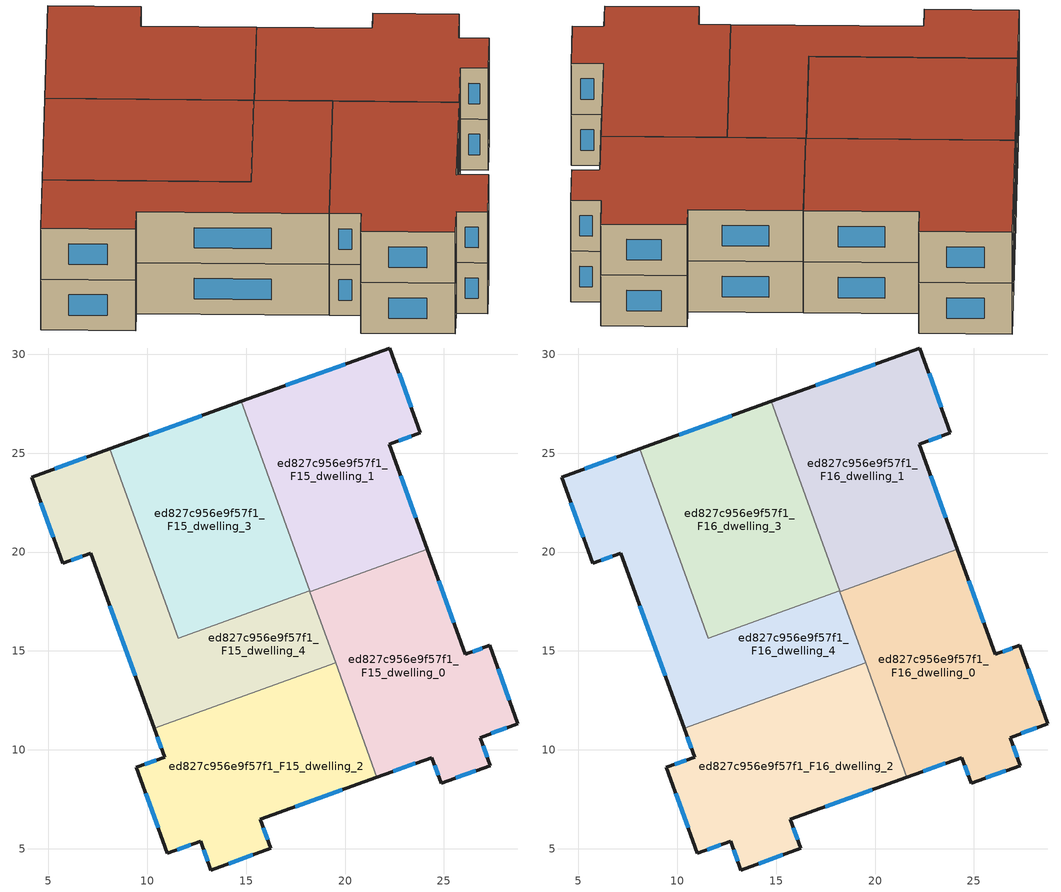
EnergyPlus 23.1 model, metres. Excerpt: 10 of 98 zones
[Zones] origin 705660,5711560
ed827c956e9f57f1_F15_dwelling_0
 floor to ed827c956e9f57f1_F14_dwelling_0 (EU_floor_Construction): 24.16,20.14 26.08,14.83 27.31,15.27 28.74,11.31 26.83,10.62 27.34,9.21 24.86,8.32 24.39,9.61 21.61,8.61 18.22,18 z45
 wall outside (EU_wall_Construction): 21.61,8.61 24.39,9.61 24.86,8.32 27.34,9.21 26.83,10.62 28.74,11.31 27.31,15.27 26.08,14.83 24.16,20.14 z45:48
 wall to ed827c956e9f57f1_F15_dwelling_1 (EU_wall_Construction): 24.16,20.14 18.22,18 z45:48
 wall to ed827c956e9f57f1_F15_dwelling_2 (EU_wall_Construction): 19.52,14.4 21.61,8.61 z45:48
 wall to ed827c956e9f57f1_F15_dwelling_4 (EU_wall_Construction): 18.23,18 19.52,14.4 z45:48
 window (EU_Window_Construction): 25.5,16.42 24.73,18.55 / 26.94,15.14 26.45,14.97 / 28.31,12.5 27.73,14.09 / 27.4,10.83 28.17,11.11 / 27.18,9.63 26.98,10.2 / 25.6,8.58 26.59,8.94 / 24.53,9.22 24.72,8.7 / 22.44,8.91 23.56,9.31 z45.9:47.1
ed827c956e9f57f1_F15_dwelling_1
 floor to ed827c956e9f57f1_F14_dwelling_1 (EU_floor_Construction): 22.26,30.32 23.81,26.02 22.24,25.45 24.16,20.14 18.22,18 14.76,27.61 z45
 wall outside (EU_wall_Construction): 24.16,20.14 22.24,25.45 23.81,26.02 22.26,30.32 14.76,27.61 z45:48
 wall to ed827c956e9f57f1_F15_dwelling_3 (EU_wall_Construction): 14.76,27.61 18.21,18.03 z45:48
 wall to ed827c956e9f57f1_F15_dwelling_4 (EU_wall_Construction): 18.21,18.03 18.22,18 z45:48
 window (EU_Window_Construction): 23.35,27.31 22.73,29.03 / 22.71,25.62 23.34,25.85 / 23.58,21.73 22.81,23.86 / 20.02,29.51 17,28.42 z45.9:47.1
ed827c956e9f57f1_F15_dwelling_2
 floor to ed827c956e9f57f1_F14_dwelling_2 (EU_floor_Construction): 19.52,14.4 21.61,8.61 15.71,6.5 16.25,5.01 13.22,3.92 12.69,5.37 11.02,4.77 9.45,9.12 10.87,9.63 10.34,11.09 z45
 wall outside (EU_wall_Construction): 10.34,11.09 10.87,9.63 9.45,9.12 11.02,4.77 12.69,5.37 13.22,3.92 16.25,5.01 15.71,6.5 21.61,8.61 z45:48
 wall to ed827c956e9f57f1_F15_dwelling_4 (EU_wall_Construction): 19.52,14.4 10.34,11.09 z45:48
 window (EU_Window_Construction): 10.45,9.48 9.88,9.27 / 10.5,10.65 10.72,10.07 / 17.48,7.13 19.85,7.98 / 16.09,5.46 15.87,6.05 / 14.13,4.25 15.34,4.69 / 12.85,4.94 13.06,4.36 / 11.52,4.95 12.19,5.19 / 9.92,7.81 10.55,6.07 z45.9:47.1
ed827c956e9f57f1_F15_dwelling_3
 floor to ed827c956e9f57f1_F14_dwelling_3 (EU_floor_Construction): 14.76,27.61 18.21,18.03 11.56,15.63 8.1,25.21 z45
 wall outside (EU_wall_Construction): 14.76,27.61 8.1,25.21 z45:48
 wall to ed827c956e9f57f1_F15_dwelling_4 (EU_wall_Construction): 8.1,25.21 11.56,15.63 18.21,18.03 z45:48
 window (EU_Window_Construction): 12.76,26.89 10.09,25.93 z45.9:47.1
ed827c956e9f57f1_F15_dwelling_4
 floor to ed827c956e9f57f1_F14_dwelling_4 (EU_floor_Construction): 18.21,18.03 19.52,14.4 10.34,11.09 7.14,19.94 5.72,19.43 4.15,23.79 8.1,25.21 11.56,15.63 z45
 wall outside (EU_wall_Construction): 8.1,25.21 4.15,23.79 5.72,19.43 7.14,19.94 10.34,11.09 z45:48
 window (EU_Window_Construction): 4.62,22.49 5.25,20.74 / 6.92,24.79 5.33,24.22 / 8.1,17.29 9.39,13.74 / 6.15,19.58 6.72,19.79 z45.9:47.1
ed827c956e9f57f1_F16_dwelling_0
 floor to ed827c956e9f57f1_F15_dwelling_0 (EU_floor_Construction): 24.16,20.14 26.08,14.83 27.31,15.27 28.74,11.31 26.83,10.62 27.34,9.21 24.86,8.32 24.39,9.61 21.61,8.61 18.22,18 z48
 wall outside (EU_wall_Construction): 21.61,8.61 24.39,9.61 24.86,8.32 27.34,9.21 26.83,10.62 28.74,11.31 27.31,15.27 26.08,14.83 24.16,20.14 z48:51
 wall to ed827c956e9f57f1_F16_dwelling_1 (EU_wall_Construction): 24.16,20.14 18.22,18 z48:51
 wall to ed827c956e9f57f1_F16_dwelling_2 (EU_wall_Construction): 19.52,14.4 21.61,8.61 z48:51
 wall to ed827c956e9f57f1_F16_dwelling_4 (EU_wall_Construction): 18.23,18 19.52,14.4 z48:51
 window (EU_Window_Construction): 25.5,16.42 24.73,18.55 / 26.94,15.14 26.45,14.97 / 28.31,12.5 27.73,14.09 / 27.4,10.83 28.17,11.11 / 27.18,9.63 26.98,10.2 / 25.6,8.58 26.59,8.94 / 24.53,9.22 24.72,8.7 / 22.44,8.91 23.56,9.31 z48.9:50.1
 roof outside (EU_roof_Construction): 27.34,9.21 26.83,10.62 28.74,11.31 27.31,15.27 26.08,14.83 24.16,20.14 18.22,18 21.61,8.61 24.39,9.61 24.86,8.32 z51
ed827c956e9f57f1_F16_dwelling_1
 floor to ed827c956e9f57f1_F15_dwelling_1 (EU_floor_Construction): 22.26,30.32 23.81,26.02 22.24,25.45 24.16,20.14 18.22,18 14.76,27.61 z48
 wall outside (EU_wall_Construction): 24.16,20.14 22.24,25.45 23.81,26.02 22.26,30.32 14.76,27.61 z48:51
 wall to ed827c956e9f57f1_F16_dwelling_3 (EU_wall_Construction): 14.76,27.61 18.21,18.03 z48:51
 wall to ed827c956e9f57f1_F16_dwelling_4 (EU_wall_Construction): 18.21,18.03 18.22,18 z48:51
 window (EU_Window_Construction): 23.35,27.31 22.73,29.03 / 22.71,25.62 23.34,25.85 / 23.58,21.73 22.81,23.86 / 20.02,29.51 17,28.42 z48.9:50.1
 roof outside (EU_roof_Construction): 24.16,20.14 22.24,25.45 23.81,26.02 22.26,30.32 14.76,27.61 18.22,18 z51
ed827c956e9f57f1_F16_dwelling_2
 floor to ed827c956e9f57f1_F15_dwelling_2 (EU_floor_Construction): 19.52,14.4 21.61,8.61 15.71,6.5 16.25,5.01 13.22,3.92 12.69,5.37 11.02,4.77 9.45,9.12 10.87,9.63 10.34,11.09 z48
 wall outside (EU_wall_Construction): 10.34,11.09 10.87,9.63 9.45,9.12 11.02,4.77 12.69,5.37 13.22,3.92 16.25,5.01 15.71,6.5 21.61,8.61 z48:51
 wall to ed827c956e9f57f1_F16_dwelling_4 (EU_wall_Construction): 19.52,14.4 10.34,11.09 z48:51
 window (EU_Window_Construction): 10.45,9.48 9.88,9.27 / 10.5,10.65 10.72,10.07 / 17.48,7.13 19.85,7.98 / 16.09,5.46 15.87,6.05 / 14.13,4.25 15.34,4.69 / 12.85,4.94 13.06,4.36 / 11.52,4.95 12.19,5.19 / 9.92,7.81 10.55,6.07 z48.9:50.1
 roof outside (EU_roof_Construction): 21.61,8.61 19.52,14.4 10.34,11.09 10.87,9.63 9.45,9.12 11.02,4.77 12.69,5.37 13.22,3.92 16.25,5.01 15.71,6.5 z51
ed827c956e9f57f1_F16_dwelling_3
 floor to ed827c956e9f57f1_F15_dwelling_3 (EU_floor_Construction): 14.76,27.61 18.21,18.03 11.56,15.63 8.1,25.21 z48
 wall outside (EU_wall_Construction): 14.76,27.61 8.1,25.21 z48:51
 wall to ed827c956e9f57f1_F16_dwelling_4 (EU_wall_Construction): 8.1,25.21 11.56,15.63 18.21,18.03 z48:51
 window (EU_Window_Construction): 12.76,26.89 10.09,25.93 z48.9:50.1
 roof outside (EU_roof_Construction): 18.21,18.03 14.76,27.61 8.1,25.21 11.56,15.63 z51
ed827c956e9f57f1_F16_dwelling_4
 floor to ed827c956e9f57f1_F15_dwelling_4 (EU_floor_Construction): 18.21,18.03 19.52,14.4 10.34,11.09 7.14,19.94 5.72,19.43 4.15,23.79 8.1,25.21 11.56,15.63 z48
 wall outside (EU_wall_Construction): 8.1,25.21 4.15,23.79 5.72,19.43 7.14,19.94 10.34,11.09 z48:51
 window (EU_Window_Construction): 4.62,22.49 5.25,20.74 / 6.92,24.79 5.33,24.22 / 8.1,17.29 9.39,13.74 / 6.15,19.58 6.72,19.79 z48.9:50.1
 roof outside (EU_roof_Construction): 19.52,14.4 18.21,18.03 11.56,15.63 8.1,25.21 4.15,23.79 5.72,19.43 7.14,19.94 10.34,11.09 z51
[Building]
EU S2 Campaign: North Axis=0; Terrain=City; Solar Distribution=FullExterior
[Site:Location]
London: Latitude=51.5; Longitude=-0.5; Time Zone=0; Elevation=25
[SizingPeriod:WeatherFileDays]
AnnualSizingPeriod: Begin Month=1; Begin Day of Month=1; End Month=12; End Day of Month=31; Day of Week for Start Day=Monday; Use Weather File Daylight Saving Period=No; Use Weather File Rain and Snow Indicators=No
[MATERIAL]
EU_InternalMass_Material: Roughness=MediumRough; Thickness=0.1; Conductivity=1; Density=1800; Specific Heat=900; Thermal Absorptance=0.9; Solar Absorptance=0.7; Visible Absorptance=0.7
[MATERIAL:NOMASS] Roughness=MediumRough; Thermal Absorptance=0.9; Solar Absorptance=0.7; Visible Absorptance=0.7
Name | Thermal Resistance
EU_wall_NoMass | 1.04674
EU_roof_NoMass | 4.32442
EU_floor_NoMass | 2.04616
[WINDOWMATERIAL:SIMPLEGLAZINGSYSTEM]
EU_Window_SimpleGlazing: UFactor=4.25843; Solar Heat Gain Coefficient=0.85; Visible Transmittance=0.85
[CONSTRUCTION]
EU_wall_Construction: EU_wall_NoMass
EU_roof_Construction: EU_roof_NoMass
EU_floor_Construction: EU_floor_NoMass
EU_Window_Construction: EU_Window_SimpleGlazing
EU_InternalMass_Construction: EU_InternalMass_Material
[ZONE] Type=1; Multiplier=1; Ceiling Height=autocalculate; Floor Area=autocalculate; Part of Total Floor Area=Yes
Name | Volume
ed827c956e9f57f1_F15_dwelling_0; ed827c956e9f57f1_F16_dwelling_0 | 216.162
ed827c956e9f57f1_F15_dwelling_1; ed827c956e9f57f1_F16_dwelling_1 | 216.158
ed827c956e9f57f1_F15_dwelling_2; ed827c956e9f57f1_F16_dwelling_2 | 216.173
ed827c956e9f57f1_F15_dwelling_3; ed827c956e9f57f1_F16_dwelling_3 | 216.19
ed827c956e9f57f1_F15_dwelling_4; ed827c956e9f57f1_F16_dwelling_4 | 216.16
[INTERNALMASS] Construction=EU_InternalMass_Construction
Name | Zone or ZoneList | Surface Area
ed827c956e9f57f1_F15_dwelling_0_EU_InternalMass | ed827c956e9f57f1_F15_dwelling_0 | 72.0536
ed827c956e9f57f1_F15_dwelling_1_EU_InternalMass | ed827c956e9f57f1_F15_dwelling_1 | 72.0511
ed827c956e9f57f1_F15_dwelling_2_EU_InternalMass | ed827c956e9f57f1_F15_dwelling_2 | 72.059
ed827c956e9f57f1_F15_dwelling_3_EU_InternalMass | ed827c956e9f57f1_F15_dwelling_3 | 72.0613
ed827c956e9f57f1_F15_dwelling_4_EU_InternalMass | ed827c956e9f57f1_F15_dwelling_4 | 72.0535
ed827c956e9f57f1_F16_dwelling_0_EU_InternalMass | ed827c956e9f57f1_F16_dwelling_0 | 72.0536
ed827c956e9f57f1_F16_dwelling_1_EU_InternalMass | ed827c956e9f57f1_F16_dwelling_1 | 72.0511
ed827c956e9f57f1_F16_dwelling_2_EU_InternalMass | ed827c956e9f57f1_F16_dwelling_2 | 72.059
ed827c956e9f57f1_F16_dwelling_3_EU_InternalMass | ed827c956e9f57f1_F16_dwelling_3 | 72.0613
ed827c956e9f57f1_F16_dwelling_4_EU_InternalMass | ed827c956e9f57f1_F16_dwelling_4 | 72.0535
[OTHEREQUIPMENT] Fuel Type=Electricity; Design Level Calculation Method=Watts/Area; Power per Zone Floor Area=1; Fraction Latent=0; Fraction Radiant=0; Fraction Lost=0; Carbon Dioxide Generation Rate=0; EndUse Subcategory=EU_Step8_InternalGains
Name | Zone or ZoneList or Space or SpaceList | Schedule
EU_Step8_InternalGain_ed827c956e9f57f1_F15_dwelling_0_f000 | ed827c956e9f57f1_F15_dwelling_0 | EU_Step8_GainSchedule_ed827c956e9f57f1_F15_dwelling_0_f000
EU_Step8_InternalGain_ed827c956e9f57f1_F15_dwelling_1_f000 | ed827c956e9f57f1_F15_dwelling_1 | EU_Step8_GainSchedule_ed827c956e9f57f1_F15_dwelling_1_f000
EU_Step8_InternalGain_ed827c956e9f57f1_F15_dwelling_2_f000 | ed827c956e9f57f1_F15_dwelling_2 | EU_Step8_GainSchedule_ed827c956e9f57f1_F15_dwelling_2_f000
EU_Step8_InternalGain_ed827c956e9f57f1_F15_dwelling_3_f000 | ed827c956e9f57f1_F15_dwelling_3 | EU_Step8_GainSchedule_ed827c956e9f57f1_F15_dwelling_3_f000
EU_Step8_InternalGain_ed827c956e9f57f1_F15_dwelling_4_f000 | ed827c956e9f57f1_F15_dwelling_4 | EU_Step8_GainSchedule_ed827c956e9f57f1_F15_dwelling_4_f000
EU_Step8_InternalGain_ed827c956e9f57f1_F16_dwelling_0_f000 | ed827c956e9f57f1_F16_dwelling_0 | EU_Step8_GainSchedule_ed827c956e9f57f1_F16_dwelling_0_f000
EU_Step8_InternalGain_ed827c956e9f57f1_F16_dwelling_1_f000 | ed827c956e9f57f1_F16_dwelling_1 | EU_Step8_GainSchedule_ed827c956e9f57f1_F16_dwelling_1_f000
EU_Step8_InternalGain_ed827c956e9f57f1_F16_dwelling_2_f000 | ed827c956e9f57f1_F16_dwelling_2 | EU_Step8_GainSchedule_ed827c956e9f57f1_F16_dwelling_2_f000
EU_Step8_InternalGain_ed827c956e9f57f1_F16_dwelling_3_f000 | ed827c956e9f57f1_F16_dwelling_3 | EU_Step8_GainSchedule_ed827c956e9f57f1_F16_dwelling_3_f000
EU_Step8_InternalGain_ed827c956e9f57f1_F16_dwelling_4_f000 | ed827c956e9f57f1_F16_dwelling_4 | EU_Step8_GainSchedule_ed827c956e9f57f1_F16_dwelling_4_f000
[ZONEVENTILATION:DESIGNFLOWRATE] Schedule=EU_AlwaysOn; Design Flow Rate Calculation Method=AirChanges/Hour; Air Changes per Hour=0.488719; Ventilation Type=Natural; Fan Pressure Rise=0; Fan Total Efficiency=1; Constant Term Coefficient=1; Temperature Term Coefficient=0; Velocity Term Coefficient=0; Velocity Squared Term Coefficient=0; Minimum Indoor Temperature=-100; Maximum Indoor Temperature=100; Delta Temperature=-100; Minimum Outdoor Temperature=-100; Maximum Outdoor Temperature=100; Maximum Wind Speed=40
Name | Zone or ZoneList or Space or SpaceList
EU_ConstantAir_ed827c956e9f57f1_F15_dwelling_0 | ed827c956e9f57f1_F15_dwelling_0
EU_ConstantAir_ed827c956e9f57f1_F15_dwelling_1 | ed827c956e9f57f1_F15_dwelling_1
EU_ConstantAir_ed827c956e9f57f1_F15_dwelling_2 | ed827c956e9f57f1_F15_dwelling_2
EU_ConstantAir_ed827c956e9f57f1_F15_dwelling_3 | ed827c956e9f57f1_F15_dwelling_3
EU_ConstantAir_ed827c956e9f57f1_F15_dwelling_4 | ed827c956e9f57f1_F15_dwelling_4
EU_ConstantAir_ed827c956e9f57f1_F16_dwelling_0 | ed827c956e9f57f1_F16_dwelling_0
EU_ConstantAir_ed827c956e9f57f1_F16_dwelling_1 | ed827c956e9f57f1_F16_dwelling_1
EU_ConstantAir_ed827c956e9f57f1_F16_dwelling_2 | ed827c956e9f57f1_F16_dwelling_2
EU_ConstantAir_ed827c956e9f57f1_F16_dwelling_3 | ed827c956e9f57f1_F16_dwelling_3
EU_ConstantAir_ed827c956e9f57f1_F16_dwelling_4 | ed827c956e9f57f1_F16_dwelling_4
[HVACTEMPLATE:THERMOSTAT] Constant Heating Setpoint=20; Constant Cooling Setpoint=50
EU_HeatOnly_ed827c956e9f57f1_F2_dwelling_5; EU_HeatOnly_ed827c956e9f57f1_F3_dwelling_0; EU_HeatOnly_ed827c956e9f57f1_F3_dwelling_1; EU_HeatOnly_ed827c956e9f57f1_F3_dwelling_2; EU_HeatOnly_ed827c956e9f57f1_F3_dwelling_3; EU_HeatOnly_ed827c956e9f57f1_F3_dwelling_4; EU_HeatOnly_ed827c956e9f57f1_F3_dwelling_5; EU_HeatOnly_ed827c956e9f57f1_F4_dwelling_0; EU_HeatOnly_ed827c956e9f57f1_F4_dwelling_1; EU_HeatOnly_ed827c956e9f57f1_F4_dwelling_2; EU_HeatOnly_ed827c956e9f57f1_F4_dwelling_3; EU_HeatOnly_ed827c956e9f57f1_F4_dwelling_4; EU_HeatOnly_ed827c956e9f57f1_F4_dwelling_5; EU_HeatOnly_ed827c956e9f57f1_F5_dwelling_0; EU_HeatOnly_ed827c956e9f57f1_F5_dwelling_1; EU_HeatOnly_ed827c956e9f57f1_F5_dwelling_2; EU_HeatOnly_ed827c956e9f57f1_F5_dwelling_3; EU_HeatOnly_ed827c956e9f57f1_F5_dwelling_4; EU_HeatOnly_ed827c956e9f57f1_F5_dwelling_5; EU_HeatOnly_ed827c956e9f57f1_F6_dwelling_0; EU_HeatOnly_ed827c956e9f57f1_F6_dwelling_1; EU_HeatOnly_ed827c956e9f57f1_F6_dwelling_2; EU_HeatOnly_ed827c956e9f57f1_F6_dwelling_3; EU_HeatOnly_ed827c956e9f57f1_F6_dwelling_4; EU_HeatOnly_ed827c956e9f57f1_F6_dwelling_5; EU_HeatOnly_ed827c956e9f57f1_F7_dwelling_0; EU_HeatOnly_ed827c956e9f57f1_F7_dwelling_1; EU_HeatOnly_ed827c956e9f57f1_F7_dwelling_2; EU_HeatOnly_ed827c956e9f57f1_F7_dwelling_3; EU_HeatOnly_ed827c956e9f57f1_F7_dwelling_4; EU_HeatOnly_ed827c956e9f57f1_F7_dwelling_5; EU_HeatOnly_ed827c956e9f57f1_F8_dwelling_0; EU_HeatOnly_ed827c956e9f57f1_F8_dwelling_1; EU_HeatOnly_ed827c956e9f57f1_F8_dwelling_2; EU_HeatOnly_ed827c956e9f57f1_F8_dwelling_3; EU_HeatOnly_ed827c956e9f57f1_F8_dwelling_4; EU_HeatOnly_ed827c956e9f57f1_F8_dwelling_5; EU_HeatOnly_ed827c956e9f57f1_F9_dwelling_0; EU_HeatOnly_ed827c956e9f57f1_F9_dwelling_1; EU_HeatOnly_ed827c956e9f57f1_F9_dwelling_2; EU_HeatOnly_ed827c956e9f57f1_F9_dwelling_3; EU_HeatOnly_ed827c956e9f57f1_F9_dwelling_4; EU_HeatOnly_ed827c956e9f57f1_F9_dwelling_5; EU_HeatOnly_ed827c956e9f57f1_F10_dwelling_0; EU_HeatOnly_ed827c956e9f57f1_F10_dwelling_1; EU_HeatOnly_ed827c956e9f57f1_F10_dwelling_2; EU_HeatOnly_ed827c956e9f57f1_F10_dwelling_3; EU_HeatOnly_ed827c956e9f57f1_F10_dwelling_4; EU_HeatOnly_ed827c956e9f57f1_F10_dwelling_5; EU_HeatOnly_ed827c956e9f57f1_F11_dwelling_0; EU_HeatOnly_ed827c956e9f57f1_F11_dwelling_1; EU_HeatOnly_ed827c956e9f57f1_F11_dwelling_2; EU_HeatOnly_ed827c956e9f57f1_F11_dwelling_3; EU_HeatOnly_ed827c956e9f57f1_F11_dwelling_4; EU_HeatOnly_ed827c956e9f57f1_F11_dwelling_5; EU_HeatOnly_ed827c956e9f57f1_F12_dwelling_0; EU_HeatOnly_ed827c956e9f57f1_F12_dwelling_1; EU_HeatOnly_ed827c956e9f57f1_F12_dwelling_2; EU_HeatOnly_ed827c956e9f57f1_F12_dwelling_3; EU_HeatOnly_ed827c956e9f57f1_F12_dwelling_4; EU_HeatOnly_ed827c956e9f57f1_F12_dwelling_5; EU_HeatOnly_ed827c956e9f57f1_F13_dwelling_0; EU_HeatOnly_ed827c956e9f57f1_F13_dwelling_1; EU_HeatOnly_ed827c956e9f57f1_F13_dwelling_2; EU_HeatOnly_ed827c956e9f57f1_F13_dwelling_3; EU_HeatOnly_ed827c956e9f57f1_F13_dwelling_4; EU_HeatOnly_ed827c956e9f57f1_F14_dwelling_0; EU_HeatOnly_ed827c956e9f57f1_F14_dwelling_1; EU_HeatOnly_ed827c956e9f57f1_F14_dwelling_2; EU_HeatOnly_ed827c956e9f57f1_F14_dwelling_3; EU_HeatOnly_ed827c956e9f57f1_F14_dwelling_4; EU_HeatOnly_ed827c956e9f57f1_F15_dwelling_0; EU_HeatOnly_ed827c956e9f57f1_F15_dwelling_1; EU_HeatOnly_ed827c956e9f57f1_F15_dwelling_2; EU_HeatOnly_ed827c956e9f57f1_F15_dwelling_3; EU_HeatOnly_ed827c956e9f57f1_F15_dwelling_4; EU_HeatOnly_ed827c956e9f57f1_F16_dwelling_0; EU_HeatOnly_ed827c956e9f57f1_F16_dwelling_1; EU_HeatOnly_ed827c956e9f57f1_F16_dwelling_2; EU_HeatOnly_ed827c956e9f57f1_F16_dwelling_3; EU_HeatOnly_ed827c956e9f57f1_F16_dwelling_4
[HVACTEMPLATE:ZONE:IDEALLOADSAIRSYSTEM] System Availability Schedule=EU_AlwaysOn; Maximum Heating Supply Air Temperature=50; Minimum Cooling Supply Air Temperature=13; Maximum Heating Supply Air Humidity Ratio=0.0156; Minimum Cooling Supply Air Humidity Ratio=0.0077; Heating Limit=NoLimit; Cooling Limit=NoLimit; Heating Availability Schedule=EU_AlwaysOn; Cooling Availability Schedule=EU_CoolingOff; Dehumidification Control Type=ConstantSensibleHeatRatio; Cooling Sensible Heat Ratio=0.7; Dehumidification Setpoint=60; Humidification Control Type=None; Humidification Setpoint=30; Outdoor Air Method=None; Outdoor Air Flow Rate per Person=0.00944; Outdoor Air Flow Rate per Zone Floor Area=0; Outdoor Air Flow Rate per Zone=0; Demand Controlled Ventilation Type=None; Outdoor Air Economizer Type=NoEconomizer; Heat Recovery Type=None; Sensible Heat Recovery Effectiveness=0.7; Latent Heat Recovery Effectiveness=0.65
Name | Template Thermostat
ed827c956e9f57f1_F15_dwelling_0 | EU_HeatOnly_ed827c956e9f57f1_F15_dwelling_0
ed827c956e9f57f1_F15_dwelling_1 | EU_HeatOnly_ed827c956e9f57f1_F15_dwelling_1
ed827c956e9f57f1_F15_dwelling_2 | EU_HeatOnly_ed827c956e9f57f1_F15_dwelling_2
ed827c956e9f57f1_F15_dwelling_3 | EU_HeatOnly_ed827c956e9f57f1_F15_dwelling_3
ed827c956e9f57f1_F15_dwelling_4 | EU_HeatOnly_ed827c956e9f57f1_F15_dwelling_4
ed827c956e9f57f1_F16_dwelling_0 | EU_HeatOnly_ed827c956e9f57f1_F16_dwelling_0
ed827c956e9f57f1_F16_dwelling_1 | EU_HeatOnly_ed827c956e9f57f1_F16_dwelling_1
ed827c956e9f57f1_F16_dwelling_2 | EU_HeatOnly_ed827c956e9f57f1_F16_dwelling_2
ed827c956e9f57f1_F16_dwelling_3 | EU_HeatOnly_ed827c956e9f57f1_F16_dwelling_3
ed827c956e9f57f1_F16_dwelling_4 | EU_HeatOnly_ed827c956e9f57f1_F16_dwelling_4
[SIZING:ZONE] Zone Cooling Design Supply Air Temperature Input Method=SupplyAirTemperature; Zone Cooling Design Supply Air Temperature=13; Zone Heating Design Supply Air Temperature Input Method=SupplyAirTemperature; Zone Heating Design Supply Air Temperature=50; Zone Cooling Design Supply Air Humidity Ratio=0.008; Zone Heating Design Supply Air Humidity Ratio=0.008; Cooling Design Air Flow Method=DesignDay; Cooling Design Air Flow Rate=0; Cooling Minimum Air Flow per Zone Floor Area=0.000762; Cooling Minimum Air Flow=0; Cooling Minimum Air Flow Fraction=0.2; Heating Design Air Flow Method=DesignDay; Heating Design Air Flow Rate=0; Heating Maximum Air Flow per Zone Floor Area=0.002032; Heating Maximum Air Flow=0.141576; Heating Maximum Air Flow Fraction=0.3; Account for Dedicated Outdoor Air System=No; Dedicated Outdoor Air System Control Strategy=NeutralSupplyAir; Dedicated Outdoor Air Low Setpoint Temperature for Design=autosize; Dedicated Outdoor Air High Setpoint Temperature for Design=autosize; Zone Load Sizing Method=Sensible Load Only No Latent Load; Zone Latent Cooling Design Supply Air Humidity Ratio Input Method=HumidityRatioDifference; Zone Cooling Design Supply Air Humidity Ratio Difference=0.005; Zone Latent Heating Design Supply Air Humidity Ratio Input Method=HumidityRatioDifference; Zone Humidification Design Supply Air Humidity Ratio Difference=0.005
ed827c956e9f57f1_F15_dwelling_0; ed827c956e9f57f1_F15_dwelling_1; ed827c956e9f57f1_F15_dwelling_2; ed827c956e9f57f1_F15_dwelling_3; ed827c956e9f57f1_F15_dwelling_4; ed827c956e9f57f1_F16_dwelling_0; ed827c956e9f57f1_F16_dwelling_1; ed827c956e9f57f1_F16_dwelling_2; ed827c956e9f57f1_F16_dwelling_3; ed827c956e9f57f1_F16_dwelling_4
[SCHEDULE:CONSTANT]
Name | Hourly Value
EU_AlwaysOn | 1
EU_CoolingOff | 0
[SCHEDULE:FILE] Column Number=1; Rows to Skip at Top=0; Number of Hours of Data=8760; Column Separator=Comma; Interpolate to Timestep=No; Minutes per Item=60; Adjust Schedule for Daylight Savings=Yes
Name | File
EU_Step8_GainSchedule_ed827c956e9f57f1_F15_dwelling_0_f000 | ../../schedules/ed827c956e9f57f1/ed827c956e9f57f1_F15_dwelling_0_f000_gain.csv
EU_Step8_GainSchedule_ed827c956e9f57f1_F15_dwelling_1_f000 | ../../schedules/ed827c956e9f57f1/ed827c956e9f57f1_F15_dwelling_1_f000_gain.csv
EU_Step8_GainSchedule_ed827c956e9f57f1_F15_dwelling_2_f000 | ../../schedules/ed827c956e9f57f1/ed827c956e9f57f1_F15_dwelling_2_f000_gain.csv
EU_Step8_GainSchedule_ed827c956e9f57f1_F15_dwelling_3_f000 | ../../schedules/ed827c956e9f57f1/ed827c956e9f57f1_F15_dwelling_3_f000_gain.csv
EU_Step8_GainSchedule_ed827c956e9f57f1_F15_dwelling_4_f000 | ../../schedules/ed827c956e9f57f1/ed827c956e9f57f1_F15_dwelling_4_f000_gain.csv
EU_Step8_GainSchedule_ed827c956e9f57f1_F16_dwelling_0_f000 | ../../schedules/ed827c956e9f57f1/ed827c956e9f57f1_F16_dwelling_0_f000_gain.csv
EU_Step8_GainSchedule_ed827c956e9f57f1_F16_dwelling_1_f000 | ../../schedules/ed827c956e9f57f1/ed827c956e9f57f1_F16_dwelling_1_f000_gain.csv
EU_Step8_GainSchedule_ed827c956e9f57f1_F16_dwelling_2_f000 | ../../schedules/ed827c956e9f57f1/ed827c956e9f57f1_F16_dwelling_2_f000_gain.csv
EU_Step8_GainSchedule_ed827c956e9f57f1_F16_dwelling_3_f000 | ../../schedules/ed827c956e9f57f1/ed827c956e9f57f1_F16_dwelling_3_f000_gain.csv
EU_Step8_GainSchedule_ed827c956e9f57f1_F16_dwelling_4_f000 | ../../schedules/ed827c956e9f57f1/ed827c956e9f57f1_F16_dwelling_4_f000_gain.csv
